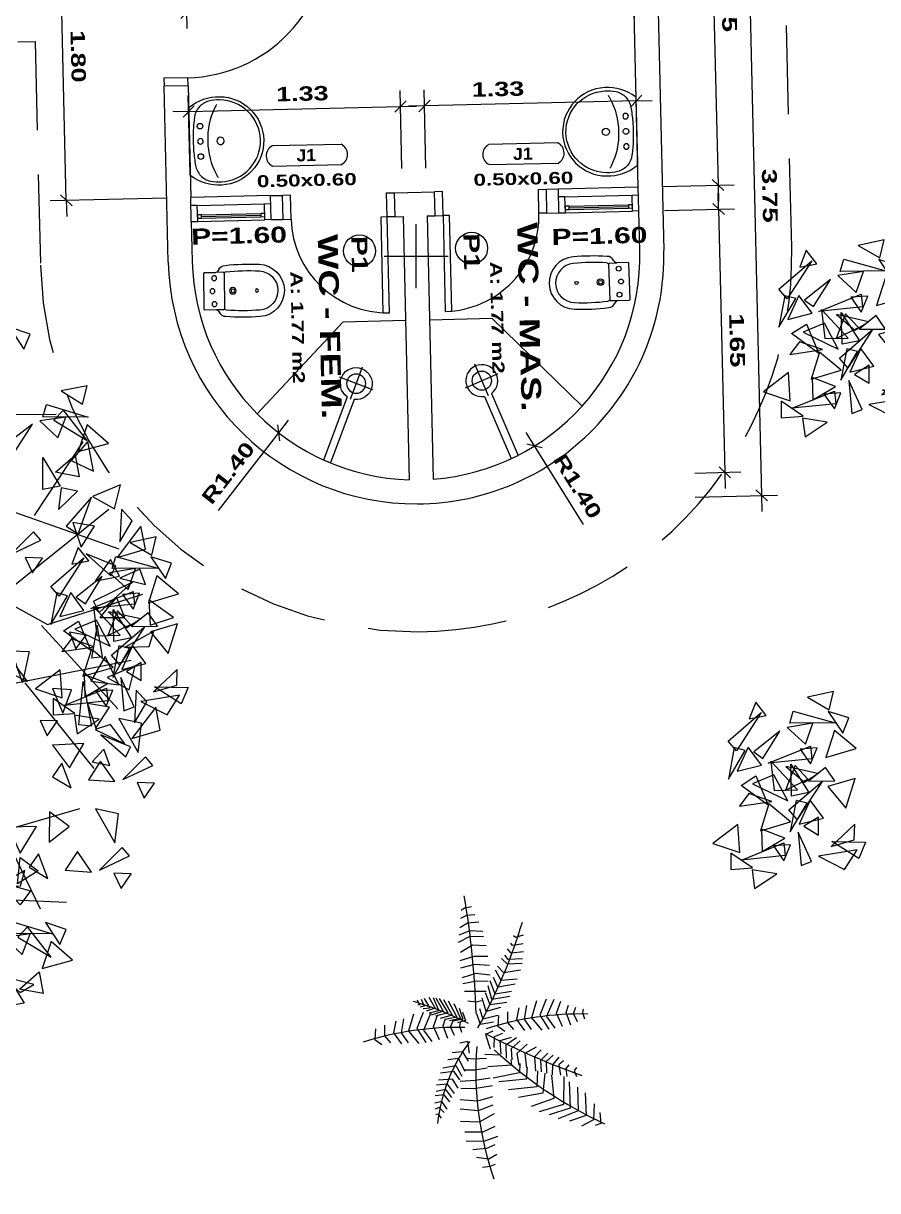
# Model space of a CAD drawing. Extents: x 346 to 515, y 162 to 297.
# Drawn here: x 477.86 to 483.2, y 208.13 to 215.43 of the extents above; entities that cross this region are included whole.
import ezdxf
from ezdxf.enums import TextEntityAlignment as Align

# ---------------------------------------------------------------- set-up
doc = ezdxf.new("R2010")
doc.units = 0
doc.header["$LTSCALE"] = 35
doc.linetypes.add('HIDDEN2', pattern=[4.7625, 3.175, -1.5875])
doc.layers.get('0').update_dxf_attribs({"linetype": 'CONTINUOUS'})
doc.layers.get('DEFPOINTS').update_dxf_attribs({"color": 2, "linetype": 'CONTINUOUS'})
for name, color, linetype in [('COBERTURA', 13, 'HIDDEN2'), ('COTA', 13, 'CONTINUOUS'), ('COTAS_100', 13, 'CONTINUOUS'), ('EQUIP', 7, 'CONTINUOUS'), ('EQUIP_I', 13, 'CONTINUOUS'), ('ESPECARQ', 2, 'CONTINUOUS'), ('ESQUADRIA', 2, 'CONTINUOUS'), ('HACHURA', 13, 'CONTINUOUS'), ('L_DECA', 7, 'CONTINUOUS'), ('MOBIL_I', 10, 'CONTINUOUS'), ('PAREDE', 6, 'CONTINUOUS'), ('UNIDADE', 4, 'CONTINUOUS'), ('VEGET', 96, 'CONTINUOUS'), ('VIDRO', 5, 'CONTINUOUS')]:
    doc.layers.add(name, color=color, linetype=linetype)
doc.styles.add('REGUA100', font='cityb___.ttf', dxfattribs={"width": 1.4})
doc.styles.add('REGUA60', font='cityb___.ttf', dxfattribs={"width": 1.4})
doc.styles.add('REGUA80', font='cityb___.ttf', dxfattribs={"width": 1.4})
doc.dimstyles.get("Standard").update_dxf_attribs({"dimtxt": 0.18, "dimasz": 0.18, "dimexe": 0.18, "dimexo": 0.0625, "dimgap": 0.09, "dimtad": 0, "dimtih": 1, "dimtoh": 1, "dimdec": 4, "dimzin": 0, "dimdsep": 46, "dimtxsty": 'Standard', "dimcen": 0.09, "dimadec": 0, "dimazin": 0, "dimtfac": 1, "dimtdec": 4, "dimtofl": 0, "dimtmove": 0, "dimatfit": 3, "dimfxl": 1, "dimtolj": 1, "dimtzin": 0, "dimarcsym": 0})

# ---------------------------------------------------------------- blocks, each defined once
blk = doc.blocks.new('COTATR')
at = {"color": 6}
blk.add_line((-70.7, -70.7), (70.7, 70.7), dxfattribs=at)
at = {"color": 0, "linetype": 'ByBlock'}
blk.add_line((0, 0), (200, 0), dxfattribs=at)
blk = doc.blocks.new('*D36')
at = {"color": 0, "linetype": 'ByBlock'}
blk.add_line((479.2284, 241.0492), (479.5051, 244.0187), dxfattribs=at)
at = {"layer": 'DEFPOINTS', "color": 0, "linetype": 'ByBlock'}
for p in [(479.5051, 244.0187), (474.1951, 187.0151)]:
    blk.add_point(p, dxfattribs=at)
at = {"color": 0, "linetype": 'ByBlock', "xscale": 0.001, "yscale": 0.001, "zscale": 0.001, "rotation": 84.67818173517274}
blk.add_blockref('COTATR', (479.5051, 244.0187), dxfattribs=at)
at = {"color": 2, "linetype": 'ByBlock', "insert": (479.0926, 241.6448), "char_height": 0.185, "attachment_point": 5, "rotation": 84.67818, "style": 'REGUA60'}
blk.add_mtext('\\A1;R57.25', dxfattribs=at)
blk = doc.blocks.new('VGARB__2')
for points in [[(-10.8, 26.09), (-15.87, 45.05), (-27.57, 31.77)], [(21.37, 37.69), (2.79, 43.98), (7.36, 26.88)], [(52.95, 45.11), (41.93, 28.57), (42.8, 49.53)], [(50.93, 19.87), (59.72, 36.03), (47.55, 44.14)], [(-39.56, 28.11), (-25.72, 37.06), (-35.17, 41.02)], [(45.11, 27.96), (41.3, 42.57), (31.35, 43.11)], [(-48.72, 15.5), (-40.53, 28.78), (-51.93, 31.77)], [(-40.24, 6.25), (-32.34, 32.44), (-32.64, 3.93)], [(3.76, 14.88), (3.98, 31.36), (-4.56, 25.69)], [(21.57, 2.19), (4.15, 23.28), (27.71, 7.23)], [(30.55, 8.39), (27.11, 23.56), (15.77, 15.54)], [(-30.1, 2.22), (-19.38, 13.48), (-32.34, 18.48)], [(-10.19, 17.22), (-8.05, -10.05), (-18.11, 16.62)], [(-6.98, 16.3), (-16.89, 20.68), (-16.37, 10.02)], [(12.88, 3.93), (-7, 3.93), (10.93, 14.83)], [(-5.74, 0.95), (4.3, 12.22), (-0.76, 20.8)], [(26.42, 20.58), (32.01, 11.31), (37.71, 20.33)], [(56.4, 8.97), (54.06, 15.56), (35.64, 7.69)], [(-9.24, -8.38), (9.08, -6.74), (9.08, 7.89)], [(9.17, 0.26), (2.66, 14.44), (-6.15, 6.61)], [(17.65, 13.57), (15.77, 6.83), (35.37, 2.69)], [(15.85, 1.5), (-0.63, -6.67), (4.67, -20.3)], [(34.17, -15.97), (29.11, 2.98), (17.41, -10.3)], [(53.25, -1.82), (43.34, 2.56), (43.86, -8.09)], [(-15.29, -18.97), (-11.1, -13.38), (-27.86, -2.41)], [(39.13, -0.81), (33.23, -15.2), (47.12, -15.16)], [(50.04, -0.89), (52.18, -28.17), (42.12, -1.49)], [(61.3, -6.45), (58.48, -21.79), (70.19, -20.44)], [(-35.98, -21.36), (-37.83, -10.69), (-46.41, -17.03)], [(-22.43, -34.79), (-39.85, -13.7), (-16.29, -29.75)], [(-3.48, -29.56), (-6.91, -14.39), (-18.26, -22.41)], [(-0.3, -17.99), (18.23, -10.78), (5.46, -27.44)], [(15.96, -8.46), (10.69, -22.6), (18.53, -28.76)], [(57.33, -21.52), (47.68, -34.88), (57.92, -35.14)], [(-16.38, -24.38), (-18.26, -31.12), (1.34, -35.27)], [(29.8, -30.06), (41.39, -45.89), (47.48, -29.27)]]:
    blk.add_lwpolyline(points, close=True)
blk = doc.blocks.new('VGPALB_2')
at = {"color": 0}
for p, q in [((112.3, 152.9), (126.1, 153.8)), ((126.1, 153.8), (128.6, 146.8)), ((-13, 134.6), (-17.5, 135.6)), ((-5, 136.9), (-13, 134.6)), ((87.1, 135.3), (115.6, 135.8)), ((101.4, 145.9), (121.5, 144.6)), ((115.6, 135.8), (122.3, 114.7)), ((121.5, 144.6), (129, 129.6)), ((-13.9, 113.6), (-23, 116.9)), ((-12.5, 122.7), (-20, 126.1)), ((2.2, 119.2), (-13.9, 113.6)), ((-1.6, 127.8), (-12.5, 122.7)), ((55.3, 125.2), (59.5, 122.1)), ((59.5, 122.1), (66.6, 124.8)), ((80, 125.7), (109.8, 125.7)), ((109.8, 125.7), (119, 100.6)), ((-13.4, 101.8), (-28, 107.3)), ((3.7, 108.7), (-13.4, 101.8)), ((41.9, 103.2), (51.1, 94.9)), ((46.5, 109), (51.5, 103.2)), ((51.5, 103.2), (64.5, 104.6)), ((51.9, 115.6), (56.1, 111.6)), ((56.1, 111.6), (66.2, 112.5)), ((66.2, 109), (101.4, 107.6)), ((72.9, 115.6), (106, 116)), ((101.4, 107.6), (109.8, 76.9)), ((106, 116), (113.9, 89.6)), ((-31, 88.9), (-11.4, 80.9)), ((-30.5, 98.6), (-9.2, 88.9)), ((-11.4, 80.9), (6.5, 91.7)), ((-9.2, 88.9), (5.4, 99.1)), ((36.4, 89.6), (45.6, 80.4)), ((39.4, 96.2), (46.9, 87.4)), ((51.1, 94.9), (63.7, 94.4)), ((64.1, 93.6), (93.4, 95.8)), ((93.4, 95.8), (102.6, 67.2)), ((-29.4, 76.9), (-8.2, 70)), ((-8.2, 70), (7.6, 82.6)), ((28.5, 75.1), (36.4, 61)), ((32.2, 81.2), (40.6, 72.9)), ((40.6, 72.9), (58.6, 73.8)), ((45.6, 80.4), (59.9, 80.8)), ((46.9, 87.4), (61.6, 87.4)), ((58.2, 76), (78.3, 74.7)), ((61.6, 85.2), (86.3, 82.1)), ((78.3, 74.7), (81.3, 39.5)), ((86.3, 82.1), (91.3, 51.8)), ((-112, 62.1), (-109, 52.7)), ((-100.9, 62.1), (-99.4, 48.4)), ((-91, 62.1), (-89.5, 46.8)), ((-82.3, 60.6), (-81.7, 42.6)), ((-76.4, 60.3), (-75.8, 41.7)), ((-23.9, 64.3), (-6.5, 60.9)), ((-6.5, 60.9), (6.5, 69.4)), ((-6.5, 51.2), (7.6, 60.9)), ((24.7, 64.1), (36, 50.9)), ((36.4, 61), (54.4, 62.3)), ((54, 63.2), (68.3, 61.9)), ((68.3, 61.9), (70.8, 27.6)), ((-109, 52.7), (-111.4, 50.2)), ((-99.4, 48.4), (-102.3, 46.6)), ((-89.5, 46.8), (-95.3, 42.3)), ((-68, 57.9), (-65.1, 36.8)), ((-56.9, 53.6), (-55.7, 33.4)), ((-50.8, 50.8), (-47.6, 29.1)), ((-41.5, 45.9), (-38.8, 25.5)), ((-21.2, 54.6), (-6.5, 51.2)), ((-2.9, 40), (6, 47.2)), ((15.9, 44.3), (19.7, 29.8)), ((16.3, 50.9), (25.1, 37.3)), ((20.5, 55.3), (30.1, 43.9)), ((30.1, 43.9), (44, 44.3)), ((36, 50.9), (50.7, 53.1)), ((44, 43), (50.3, 43.9)), ((48.6, 54.4), (60.3, 53.6)), ((50.3, 43.9), (51.9, 14)), ((60.3, 53.6), (66.2, 20.6)), ((-81.7, 42.6), (-87.5, 38.6)), ((-75.8, 41.7), (-83.4, 34.6)), ((-65.1, 36.8), (-73.8, 29.4)), ((-55.7, 33.4), (-68.8, 26.7)), ((-35.4, 43.8), (-32.4, 21.2)), ((-28.1, 39.8), (-25.5, 19)), ((-22, 31.9), (-17.3, 13.8)), ((-16.3, 40.3), (-2.9, 40)), ((1.1, 27.8), (7.6, 36.3)), ((10.4, 33.3), (14.6, 22.8)), ((19.7, 29.8), (36.4, 30.7)), ((25.1, 37.3), (41.4, 37.3)), ((37.7, 30.2), (36.4, 10.9)), ((-99.7, 15.7), (-100.9, -1.4)), ((-86, 17.5), (-86.6, 0.1)), ((-74.7, 19.3), (-76.4, 0.7)), ((-62.7, 19.6), (-65.4, 1.9)), ((-47.6, 29.1), (-59.8, 23.9)), ((-54.9, 16.9), (-55.7, 2.8)), ((-38.8, 25.5), (-55.5, 19.6)), ((-32.4, 21.2), (-49.3, 16.9)), ((-25.5, 19), (-40.9, 13.5)), ((-8.3, 9.3), (-12.6, 28.2)), ((-12, 28.9), (1.1, 27.8)), ((-1.6, 5.9), (-4.2, 22.4)), ((7.2, 21.5), (11.2, 12)), ((11.2, 12), (29.3, 17.5)), ((14.6, 22.8), (28, 22.3)), ((66.2, 16.6), (68.7, -1.9)), ((75.8, 19.3), (79.2, -4.1)), ((89.6, 19.3), (94.7, 0.3)), ((100.1, 19.3), (106.8, 0.8)), ((111, 20.6), (120.7, 1.7)), ((126.9, 21), (133.6, 6.1)), ((139.5, 24.1), (145, 6.9)), ((149.6, 20.6), (154.2, 10)), ((161.7, 22.8), (167.6, 12.7)), ((174.3, 20.6), (176.8, 14)), ((-138.7, 2.2), (-138.2, -7.9)), ((-129.4, 7.1), (-128.6, -7.2)), ((-117.5, 12), (-118.9, -4.5)), ((-110.8, 12.6), (-111.7, -4.5)), ((-86.6, 0.1), (-81.4, -17.6)), ((-76.4, 0.7), (-72.4, -17)), ((-65.4, 1.9), (-60.4, -15.2)), ((-55.7, 2.8), (-52.5, -14.6)), ((-42.9, 2.5), (-43.2, -12.8)), ((-42.4, 14.2), (-42.9, 2.5)), ((-17.3, 13.8), (-34.2, 9)), ((-30.7, 8.3), (-29.5, 1.3)), ((-29.5, 1.3), (-30.7, -8.8)), ((-21.4, 5.6), (-8.3, 9.3)), ((-15, 1.6), (-1.6, 5.9)), ((41.4, 12.7), (41.9, -4.1)), ((53.6, 13.1), (55.7, -2.3)), ((94.7, 0.3), (92.2, -21.6)), ((106.8, 0.8), (103.9, -21.6)), ((120.7, 1.7), (119.4, -21.6)), ((133.6, 6.1), (132.8, -16.4)), ((145, 6.9), (144.1, -15)), ((154.2, 10), (155.4, -7.1)), ((167.6, 12.7), (165.1, -2.7)), ((176.8, 14), (177.6, 4.7)), ((-148.7, -1.7), (-147.5, -10.3)), ((-147.5, -10.3), (-144.6, -14.6)), ((-138.2, -7.9), (-134.7, -15.5)), ((-128.6, -7.2), (-123, -16.7)), ((-118.9, -4.5), (-113.7, -18.3)), ((-111.7, -4.5), (-104.4, -19.2)), ((-100.9, -1.4), (-91.9, -16.7)), ((-17.4, -15.8), (-6.7, -12.5)), ((-6.7, -12.5), (-4.2, -22.6)), ((34.3, -8.2), (19.4, -10.3)), ((19.4, -10.3), (21.4, -20.1)), ((32.2, -17), (44.1, -10.4)), ((41.9, -4.1), (41, -11.5)), ((55.7, -2.3), (55.3, -14.6)), ((68.7, -1.9), (69.5, -20.8)), ((79.2, -4.1), (78.3, -20.3)), ((-33.8, -39.4), (-13.7, -29.1)), ((-31.7, -33.6), (-11.3, -23.3)), ((-28.3, -26.7), (-9.6, -18.8)), ((-22.2, -19.8), (-8.7, -15.5)), ((-13.7, -29.1), (-10.1, -43.9)), ((-11.3, -23.3), (-8.5, -37.6)), ((-9.6, -18.8), (-6.7, -32.5)), ((-8.7, -15.5), (-6.2, -28.4)), ((0.6, -31.5), (-6.9, -28)), ((0.2, -19.6), (-4.4, -18.6)), ((8.1, -17.3), (0.2, -19.6)), ((11.5, -26.4), (0.6, -31.5)), ((32.5, -17.7), (33.2, -29.9)), ((40.2, -22.6), (56.6, -14.9)), ((41.4, -35.5), (40.2, -22.6)), ((49.4, -26), (62.7, -18.8)), ((51.8, -42.1), (49.4, -26)), ((56.2, -28.9), (67.4, -21.5)), ((57.9, -45.2), (56.2, -28.9)), ((77.5, -23.4), (66.2, -30.5)), ((84.2, -28.2), (72.5, -36.6)), ((-36, -49), (-19, -40)), ((-35.2, -44.7), (-16.7, -34.2)), ((-19, -40), (-14.4, -55.2)), ((-16.7, -34.2), (-13.1, -49.9)), ((-0.8, -40.6), (-9.9, -37.3)), ((15.3, -35), (-0.8, -40.6)), ((66.2, -30.5), (67, -48)), ((72.5, -36.6), (73.3, -50.7)), ((89.2, -31.8), (79.2, -39.2)), ((79.2, -39.2), (81.3, -51.1)), ((94.7, -34.4), (85.5, -41.4)), ((85.5, -41.4), (86.7, -52.4)), ((103.5, -37.9), (93.8, -44.5)), ((107.7, -41.9), (101.4, -48)), ((-36.9, -57.4), (-22.9, -50.1)), ((-36.3, -52.2), (-19.6, -45.4)), ((-35.4, -63.6), (-23.3, -56.5)), ((-23.3, -56.5), (-22.4, -64.9)), ((-22.9, -50.1), (-19.4, -61.3)), ((-19.6, -45.4), (-17.1, -57.8)), ((-17.3, -55.6), (3.9, -65.3)), ((-0.3, -52.4), (-14.9, -46.9)), ((16.8, -45.5), (-0.3, -52.4)), ((3.9, -65.3), (18.6, -55.1)), ((93.8, -44.5), (95.9, -53.3)), ((101.4, -48), (103.5, -52.9)), ((114.8, -45.4), (109.8, -48.9)), ((109.8, -48.9), (110.6, -52.4)), ((-34.9, -67.3), (-25.8, -63.6)), ((-34.2, -72.2), (-27.9, -69.4)), ((-27.9, -69.4), (-27.4, -71.6)), ((-25.8, -63.6), (-24.6, -68.8)), ((-17.9, -65.3), (1.7, -73.3)), ((1.7, -73.3), (19.6, -62.5)), ((4.9, -84.2), (20.7, -71.6)), ((-16.3, -77.3), (4.9, -84.2)), ((6.6, -93.3), (19.6, -84.7)), ((-10.8, -89.9), (6.6, -93.3)), ((-8.1, -99.6), (6.6, -103)), ((6.6, -103), (20.7, -93.3)), ((-3.2, -113.8), (10.2, -114.2)), ((10.2, -114.2), (19.1, -107)), ((1.1, -125.3), (14.2, -126.4)), ((14.2, -126.4), (20.7, -117.8))]:
    blk.add_line(p, q, dxfattribs=at)
for centre, radius, start, end in [((-356.1, 396.7), 538.2, 315.9636, 333.7318), ((384, 123.6), 395.6, 177.5116, 196.1981), ((-944.9, 526.2), 1084.9, 331.6939, 338.6524), ((-342, -590.2), 686, 59.8381, 71.8484), ((67.3, 408.2), 409.3, 264.2297, 287.7669), ((-10.8, -1015.9), 1016.9, 90.2413, 98.5833), ((341.3, -196.9), 392.2, 151.3416, 162.1709), ((397.1, -30.6), 395.6, 177.5116, 196.1981), ((150.2, 161.4), 213.8, 232.3504, 262.2028)]:
    blk.add_arc(centre, radius, start, end, dxfattribs=at)
blk = doc.blocks.new('VGARV__2')
at = {"color": 0}
for p, q in [((-24.15, 206.58), (-42.99, 266.38)), ((22.47, 135.7), (-1.66, 258.96)), ((-114.57, 128.6), (-71.36, 251.35)), ((-23.43, 202.95), (28.76, 250.75)), ((-40.4, 175.48), (-96.26, 245.08)), ((12.54, 192.43), (66.04, 235.58)), ((-92.24, 198.56), (-138.33, 229)), ((104.34, 181.62), (91.02, 226.93)), ((-155.15, 144.57), (-155.65, 212.14)), ((145.03, 113.46), (149.81, 218.45)), ((-71.56, 120.8), (-24.15, 206.58)), ((24.53, 139.59), (153.91, 202.02))]:
    blk.add_line(p, q, dxfattribs=at)
for points in [[(-23.65, 270.79), (-28.36, 285.5), (-39.44, 270.1)], [(-9.85, 255.2), (-10.23, 270.28), (-19.79, 273.08)], [(47.21, 259.5), (42.08, 277.16), (27.73, 274.35)], [(64.11, 272.51), (58.86, 267.89), (73.02, 253.72)], [(75.3, 273.6), (74.92, 262.77), (84.61, 267.22)], [(-66.04, 250.25), (-71.17, 267.91), (-85.53, 265.1)], [(-53.1, 251.89), (-49.12, 267.89), (-58.72, 264.31)], [(37.39, 261.15), (24.4, 268.84), (16.95, 262.21)], [(56.02, 263.38), (37.75, 265.54), (34.75, 251.22)], [(-75.87, 251.9), (-88.86, 259.58), (-96.3, 252.96)], [(-38.64, 235.47), (-50.79, 259.98), (-31.52, 238.98)], [(16.84, 257.72), (1.87, 261.54), (9.04, 243.98)], [(58.77, 255.6), (52.48, 258.64), (44.93, 240.08)], [(120.74, 257.96), (115.49, 253.34), (129.65, 239.17)], [(131.92, 259.05), (131.54, 248.22), (141.24, 252.67)], [(-96.41, 248.47), (-111.38, 252.29), (-104.21, 234.73)], [(-54.48, 246.35), (-60.78, 249.39), (-68.32, 230.83)], [(-51.16, 236.42), (-54.27, 251.71), (-64.63, 246.09)], [(-28.49, 239.46), (-28.37, 255.01), (-41.25, 249.8)], [(13.68, 251.34), (-3.94, 242.73), (11.34, 233.8)], [(50.68, 254.97), (38.54, 246.01), (41.74, 236.57)], [(74.26, 248.73), (61.46, 239.9), (73.12, 232.35)], [(112.65, 248.83), (94.38, 250.98), (91.38, 236.67)], [(-132.25, 225.83), (-137.32, 244.79), (-149.02, 231.5)], [(-3.19, 234.13), (-3.96, 241.08), (-23.69, 237.62)], [(40.82, 236.99), (27.71, 245.35), (25.29, 231.67)], [(64.13, 245.73), (54.01, 241.86), (61.89, 234.66)], [(-126.6, 221.51), (-119.97, 235.46), (-138.59, 231.8)], [(-80.87, 225.79), (-103.79, 234.11), (-85.51, 218.43)], [(-72.43, 227.74), (-85.55, 236.1), (-87.96, 222.41)], [(38.82, 226.27), (11.6, 228.99), (39.63, 234.18)], [(130.89, 234.18), (118.09, 225.35), (129.75, 217.8)], [(-170.17, 215.24), (-161.98, 228.52), (-173.38, 231.5)], [(-161.69, 205.99), (-153.79, 232.18), (-154.09, 203.67)], [(-151.84, 210.61), (-139.27, 231.5), (-158.18, 216.58)], [(-130.11, 223.89), (-116.46, 226.51), (-119.29, 211.58)], [(-8.72, 224.35), (-17.37, 230.87), (-19.29, 220.37)], [(50.48, 229.32), (51.55, 209.73), (65.72, 220.33)], [(-96.02, 213.49), (-107.47, 225.35), (-109.54, 215.31)], [(31.37, 216.17), (16.76, 221.65), (16.02, 209.89)], [(78.2, 221.45), (62.82, 215.53), (71.26, 209.71)], [(102.46, 220.17), (93.11, 207.87), (112.08, 207.63)], [(191.14, 203.37), (186.07, 222.33), (174.37, 209.04)], [(-151.55, 201.96), (-140.83, 213.22), (-153.79, 218.22)], [(-108.57, 203.67), (-128.45, 203.67), (-110.52, 214.57)], [(36.31, 212.86), (35.93, 202.03), (45.63, 206.48)], [(162.38, 205.39), (176.22, 214.34), (166.77, 218.3)], [(134.83, 206.9), (119.45, 200.97), (127.89, 195.16)], [(161.7, 183.52), (169.6, 209.72), (169.3, 181.21)], [(171.54, 188.15), (184.12, 209.04), (165.21, 194.12)], [(-136.74, 180.76), (-132.55, 186.36), (-149.31, 197.33)], [(-76.82, 202.52), (-82.07, 197.9), (-67.92, 183.73)], [(-65.64, 203.6), (-66.02, 192.78), (-56.32, 197.23)], [(118.97, 189.49), (102.31, 199.85), (102.86, 182.17)], [(121.86, 189.54), (130.03, 200.78), (138.17, 187.96)], [(193.28, 201.43), (206.92, 204.05), (204.1, 189.12)], [(196.2, 178.23), (206.24, 189.49), (201.17, 198.08)], [(-210.13, 182.93), (-196.29, 191.88), (-205.74, 195.84)], [(-7.14, 195.13), (12.32, 191.05), (-7.47, 184.07)], [(11.69, 194.23), (-0.45, 185.27), (2.75, 175.83)], [(139.86, 174.61), (139.48, 189.69), (129.92, 192.49)], [(151.4, 189.52), (136.9, 175.92), (142.53, 196.13)], [(171.84, 179.5), (182.56, 190.76), (169.6, 195.76)], [(214.82, 181.21), (194.94, 181.21), (212.87, 192.11)]]:
    blk.add_lwpolyline(points, close=True, dxfattribs=at)
blk = doc.blocks.new('*D123')
at = {"color": 0, "linetype": 'ByBlock'}
for p, q in [((481.6646, 216.0588), (481.6786, 215.4668)), ((478.8689, 215.8429), (478.8793, 215.4008)), ((481.6757, 215.5667), (478.8775, 215.5008))]:
    blk.add_line(p, q, dxfattribs=at)
at = {"layer": 'DEFPOINTS', "color": 0, "linetype": 'ByBlock'}
for p in [(481.6611, 216.2088), (478.8654, 215.9928), (478.877, 215.5008)]:
    blk.add_point(p, dxfattribs=at)
at = {"color": 0, "linetype": 'ByBlock', "xscale": 0.0005, "yscale": 0.0005, "zscale": 0.0005}
for p, rotation in [((481.6762, 215.5667), 1.349902997214087), ((478.877, 215.5008), 181.3499029972141)]:
    blk.add_blockref('COTATR', p, dxfattribs=dict(at, rotation=rotation))
at = {"color": 2, "linetype": 'ByBlock', "insert": (480.2743, 215.6303), "char_height": 0.0925, "attachment_point": 5, "rotation": 1.3499, "style": 'REGUA60'}
blk.add_mtext('\\A1;2.80', dxfattribs=at)
blk = doc.blocks.new('*D195')
at = {"color": 0, "linetype": 'ByBlock'}
for p, q in [((479.7285, 221.6148), (479.7285, 222.0148)), ((479.5285, 221.8148), (479.9285, 221.8148)), ((470.85, 208.8552), (471.816, 210.2652))]:
    blk.add_line(p, q, dxfattribs=at)
at = {"layer": 'DEFPOINTS', "color": 0, "linetype": 'ByBlock'}
for p in [(479.7285, 221.8148), (471.816, 210.2652)]:
    blk.add_point(p, dxfattribs=at)
at = {"color": 0, "linetype": 'ByBlock', "xscale": 0.0005, "yscale": 0.0005, "zscale": 0.0005, "rotation": 55.58548233269543}
blk.add_blockref('COTATR', (471.816, 210.2652), dxfattribs=at)
at = {"color": 2, "linetype": 'ByBlock', "insert": (470.9333, 209.1481), "char_height": 0.0925, "attachment_point": 5, "rotation": 55.58548, "style": 'REGUA60'}
blk.add_mtext('\\A1;R14.00', dxfattribs=at)
blk = doc.blocks.new('*D197')
at = {"color": 0, "linetype": 'ByBlock'}
for p, q in [((479.8601, 221.7429), (480.7768, 221.242)), ((480.6888, 221.2895), (473.9769, 209.0045)), ((473.1477, 209.457), (474.0644, 208.9561))]:
    blk.add_line(p, q, dxfattribs=at)
at = {"layer": 'DEFPOINTS', "color": 0, "linetype": 'ByBlock'}
for p in [(479.7285, 221.8148), (473.016, 209.5289), (473.9767, 209.004)]:
    blk.add_point(p, dxfattribs=at)
at = {"color": 0, "linetype": 'ByBlock', "xscale": 0.0005, "yscale": 0.0005, "zscale": 0.0005}
for p, rotation in [((480.6891, 221.2899), 61.34990299721379), ((473.9767, 209.004), 241.3499029972139)]:
    blk.add_blockref('COTATR', p, dxfattribs=dict(at, rotation=rotation))
at = {"color": 2, "linetype": 'ByBlock', "insert": (477.2479, 215.1934), "char_height": 0.0925, "attachment_point": 5, "rotation": 61.3499, "style": 'REGUA60'}
blk.add_mtext('\\A1;14.00', dxfattribs=at)
blk = doc.blocks.new('*D198')
at = {"color": 0, "linetype": 'ByBlock'}
for p, q in [((481.9504, 216.6657), (482.2494, 216.6727)), ((482.1494, 216.6699), (482.2024, 214.4215)), ((481.8534, 214.4128), (482.3024, 214.4234))]:
    blk.add_line(p, q, dxfattribs=at)
at = {"layer": 'DEFPOINTS', "color": 0, "linetype": 'ByBlock'}
for p in [(481.8004, 216.6622), (481.7035, 214.4093), (482.2024, 214.421)]:
    blk.add_point(p, dxfattribs=at)
at = {"color": 0, "linetype": 'ByBlock', "xscale": 0.0005, "yscale": 0.0005, "zscale": 0.0005}
for p, rotation in [((482.1494, 216.6704), 91.34990299721404), ((482.2024, 214.421), 271.349902997214)]:
    blk.add_blockref('COTATR', p, dxfattribs=dict(at, rotation=rotation))
at = {"color": 2, "linetype": 'ByBlock', "insert": (482.2711, 215.5479), "char_height": 0.0925, "attachment_point": 5, "rotation": 271.3499, "style": 'REGUA60'}
blk.add_mtext('\\A1;2.25', dxfattribs=at)
blk = doc.blocks.new('*D199')
at = {"color": 0, "linetype": 'ByBlock'}
for p, q in [((481.867, 214.2631), (482.3059, 214.2734)), ((482.206, 214.2706), (482.2448, 212.624)), ((482.0563, 212.6191), (482.3448, 212.6259))]:
    blk.add_line(p, q, dxfattribs=at)
at = {"layer": 'DEFPOINTS', "color": 0, "linetype": 'ByBlock'}
for p in [(481.7171, 214.2595), (481.9063, 212.6155), (482.2448, 212.6235)]:
    blk.add_point(p, dxfattribs=at)
at = {"color": 0, "linetype": 'ByBlock', "xscale": 0.0005, "yscale": 0.0005, "zscale": 0.0005}
for p, rotation in [((482.206, 214.2711), 91.34990299721404), ((482.2448, 212.6235), 271.349902997214)]:
    blk.add_blockref('COTATR', p, dxfattribs=dict(at, rotation=rotation))
at = {"color": 2, "linetype": 'ByBlock', "insert": (482.3208, 213.4495), "char_height": 0.0925, "attachment_point": 5, "rotation": 271.3499, "style": 'REGUA60'}
blk.add_mtext('\\A1;1.65', dxfattribs=at)
blk = doc.blocks.new('*D200')
at = {"color": 0, "linetype": 'ByBlock'}
for p, q in [((481.961, 216.2158), (482.486, 216.2282)), ((482.3861, 216.2253), (482.4744, 212.4794)), ((482.0598, 212.4691), (482.5743, 212.4812))]:
    blk.add_line(p, q, dxfattribs=at)
at = {"layer": 'DEFPOINTS', "color": 0, "linetype": 'ByBlock'}
for p in [(481.811, 216.2123), (481.9099, 212.4656), (482.4744, 212.4789)]:
    blk.add_point(p, dxfattribs=at)
at = {"color": 0, "linetype": 'ByBlock', "xscale": 0.0005, "yscale": 0.0005, "zscale": 0.0005}
for p, rotation in [((482.3861, 216.2258), 91.34990299721404), ((482.4744, 212.4789), 271.349902997214)]:
    blk.add_blockref('COTATR', p, dxfattribs=dict(at, rotation=rotation))
at = {"color": 2, "linetype": 'ByBlock', "insert": (482.5254, 214.3546), "char_height": 0.0925, "attachment_point": 5, "rotation": 271.3499, "style": 'REGUA60'}
blk.add_mtext('\\A1;3.75', dxfattribs=at)
blk = doc.blocks.new('DEV07')
at = {"layer": 'L_DECA'}
for p, q in [((12.2, -7.5), (-12.2, -7.5)), ((-12.7, -8), (-12.7, -15.66)), ((12.7, -15.66), (12.7, -8))]:
    blk.add_line(p, q, dxfattribs=at)
at = {"layer": 'L_DECA', "color": 1}
blk.add_line((-12.13, -21.27), (12.13, -21.27), dxfattribs=at)
at = {"layer": 'L_DECA', "color": 7}
for points in [[(-12.13, -21.27), (-12.13, -21.27), (-12.28, -21.24), (-12.49, -21.17), (-12.63, -20.95), (-12.7, -20.74), (-12.7, -20.6), (-12.7, -15.66)], [(12.13, -21.27), (12.13, -21.27), (12.28, -21.24), (12.42, -21.17), (12.56, -20.95), (12.63, -20.74), (12.7, -20.6), (12.7, -15.66)], [(-12.99, -22.47), (-12.99, -22.47), (-12.84, -21.98), (-12.56, -21.55), (-12.13, -21.27)], [(12.99, -22.47), (12.99, -22.47), (12.84, -21.98), (12.56, -21.55), (12.13, -21.27)]]:
    blk.add_lwpolyline(points, dxfattribs=at)
at = {"layer": 'L_DECA', "color": 1, "linetype": 'Continuous'}
for centre, radius in [((-8.83, -14.52), 1.67), ((0, -13.27), 1.67), ((8.83, -14.52), 1.67), ((0, -43.42), 1.11)]:
    blk.add_circle(centre, radius, dxfattribs=at)
at = {"layer": 'L_DECA', "color": 1}
for radius in [2.25, 1.23]:
    blk.add_circle((0, -27.08), radius, dxfattribs=at)
at = {"layer": 'L_DECA'}
for centre, radius, start, end in [((-12.2, -8), 0.5, 90, 180), ((12.2, -8), 0.5, 0, 90), ((-15.99, -14.67), 3.44, 294.88501, 343.28623), ((15.99, -14.67), 3.44, 196.71377, 245.11499), ((137.12, -36.1), 155.13, 174.85424, 183.3547), ((-12.48, -22.24), 4.9, 114.88501, 179.45791), ((129.68, -35.61), 143.27, 174.73805, 183.82963), ((-129.68, -35.61), 143.27, 356.17037, 5.26195), ((12.48, -22.24), 4.9, 0.54209, 65.11499), ((-137.12, -36.1), 155.13, 356.6453, 5.14576), ((0, -44.23), 17.77, 183.07295, 356.92705), ((0, -44.3), 13.3, 183.79722, 356.20278)]:
    blk.add_arc(centre, radius, start, end, dxfattribs=at)
blk = doc.blocks.new('SACHS__2')
at = {"layer": 'EQUIP', "color": 0, "linetype": 'ByBlock'}
for p, q in [((42.29, 2.4), (0, 2.4)), ((0, 2.4), (0, -2.4)), ((42.29, -2.4), (0, -2.4))]:
    blk.add_line(p, q, dxfattribs=at)
blk.add_arc((52, 0), 10, 193.88654, 166.11346, dxfattribs=at)
at = {"layer": 'EQUIP_I'}
for p, q in [((52, 11.2), (52, -11.2)), ((41.6, 0), (63.2, 0))]:
    blk.add_line(p, q, dxfattribs=at)
blk.add_circle((52, 0), 6, dxfattribs=at)
blk = doc.blocks.new('*D203')
at = {"color": 0, "linetype": 'ByBlock'}
for p, q in [((478.7119, 216.1393), (477.9837, 216.1221)), ((478.1261, 214.3255), (478.0837, 216.124)), ((478.7543, 214.3398), (478.0261, 214.3226))]:
    blk.add_line(p, q, dxfattribs=at)
at = {"layer": 'DEFPOINTS', "color": 0, "linetype": 'ByBlock'}
for p in [(478.0837, 216.1245), (478.8619, 216.1428), (478.9043, 214.3433)]:
    blk.add_point(p, dxfattribs=at)
at = {"color": 0, "linetype": 'ByBlock', "xscale": 0.0005, "yscale": 0.0005, "zscale": 0.0005}
for p, rotation in [((478.0837, 216.1245), 91.34990299721404), ((478.1261, 214.325), 271.349902997214)]:
    blk.add_blockref('COTATR', p, dxfattribs=dict(at, rotation=rotation))
at = {"color": 2, "linetype": 'ByBlock', "insert": (478.2002, 215.2269), "char_height": 0.09, "attachment_point": 5, "rotation": 271.3499, "style": 'REGUA60'}
blk.add_mtext('\\A1;1.80', dxfattribs=at)
blk = doc.blocks.new('*D204')
at = {"color": 0, "linetype": 'ByBlock'}
for p, q in [((480.3753, 214.528), (480.3638, 215.0166)), ((481.6999, 214.5592), (481.6884, 215.0478)), ((481.6903, 214.9478), (480.3667, 214.9167))]:
    blk.add_line(p, q, dxfattribs=at)
at = {"layer": 'DEFPOINTS', "color": 0, "linetype": 'ByBlock'}
for p in [(480.3662, 214.9166), (481.7035, 214.4093), (480.3788, 214.378)]:
    blk.add_point(p, dxfattribs=at)
at = {"color": 0, "linetype": 'ByBlock', "xscale": 0.0005, "yscale": 0.0005, "zscale": 0.0005}
for p, rotation in [((481.6908, 214.9479), 1.349902997214087), ((480.3662, 214.9166), 181.3499029972141)]:
    blk.add_blockref('COTATR', p, dxfattribs=dict(at, rotation=rotation))
at = {"color": 2, "linetype": 'ByBlock', "insert": (480.8258, 215.0217), "char_height": 0.09, "attachment_point": 5, "rotation": 1.3499, "style": 'REGUA60'}
blk.add_mtext('\\A1;1.33', dxfattribs=at)
blk = doc.blocks.new('*D205')
at = {"color": 0, "linetype": 'ByBlock'}
for p, q in [((478.9007, 214.4932), (478.8892, 214.9819)), ((480.2254, 214.5245), (480.2138, 215.0131)), ((478.8921, 214.8819), (480.2157, 214.9131))]:
    blk.add_line(p, q, dxfattribs=at)
at = {"layer": 'DEFPOINTS', "color": 0, "linetype": 'ByBlock'}
for p in [(480.2162, 214.9131), (478.9043, 214.3433), (480.2289, 214.3745)]:
    blk.add_point(p, dxfattribs=at)
at = {"color": 0, "linetype": 'ByBlock', "xscale": 0.0005, "yscale": 0.0005, "zscale": 0.0005}
for p, rotation in [((478.8916, 214.8819), 181.3499029972141), ((480.2162, 214.9131), 1.349902997214041)]:
    blk.add_blockref('COTATR', p, dxfattribs=dict(at, rotation=rotation))
at = {"color": 2, "linetype": 'ByBlock', "insert": (479.6021, 214.9929), "char_height": 0.09, "attachment_point": 5, "rotation": 1.3499, "style": 'REGUA60'}
blk.add_mtext('\\A1;1.33', dxfattribs=at)
blk = doc.blocks.new('*D206')
at = {"color": 0, "linetype": 'ByBlock'}
for p, q in [((480.3133, 213.7764), (480.3133, 214.1764)), ((480.1133, 213.9764), (480.5133, 213.9764)), ((479.0773, 212.3855), (479.4544, 212.8708))]:
    blk.add_line(p, q, dxfattribs=at)
at = {"layer": 'DEFPOINTS', "color": 0, "linetype": 'ByBlock'}
for p in [(480.3133, 213.9764), (479.4544, 212.8708)]:
    blk.add_point(p, dxfattribs=at)
at = {"color": 0, "linetype": 'ByBlock', "xscale": 0.0005, "yscale": 0.0005, "zscale": 0.0005, "rotation": 52.15496143751732}
blk.add_blockref('COTATR', (479.4544, 212.8708), dxfattribs=at)
at = {"color": 2, "linetype": 'ByBlock', "insert": (479.1384, 212.6199), "char_height": 0.09, "attachment_point": 5, "rotation": 52.15496, "style": 'REGUA60'}
blk.add_mtext('\\A1;R1.40', dxfattribs=at)
blk = doc.blocks.new('*D207')
at = {"color": 0, "linetype": 'ByBlock'}
for p, q in [((480.3133, 213.7764), (480.3133, 214.1764)), ((480.1133, 213.9764), (480.5133, 213.9764)), ((481.3601, 212.2978), (481.0541, 212.7885))]:
    blk.add_line(p, q, dxfattribs=at)
at = {"layer": 'DEFPOINTS', "color": 0, "linetype": 'ByBlock'}
for p in [(480.3133, 213.9764), (481.0541, 212.7885)]:
    blk.add_point(p, dxfattribs=at)
at = {"color": 0, "linetype": 'ByBlock', "xscale": 0.0005, "yscale": 0.0005, "zscale": 0.0005, "rotation": 121.9492285860548}
blk.add_blockref('COTATR', (481.0541, 212.7885), dxfattribs=at)
at = {"color": 2, "linetype": 'ByBlock', "insert": (481.3234, 212.5373), "char_height": 0.09, "attachment_point": 5, "rotation": 301.94923, "style": 'REGUA60'}
blk.add_mtext('\\A1;R1.40', dxfattribs=at)
blk = doc.blocks.new('INDESQ2')
at = {"color": 0, "linetype": 'ByBlock'}
for p, q in [((4.32, 2.96), (-4.32, 2.96)), ((-4.32, 0.44), (4.32, 0.44))]:
    blk.add_line(p, q, dxfattribs=at)
at = {"color": 0}
for centre, start, end in [((-3.67, 1.7), 117.3654, 242.6346), ((3.67, 1.7), 297.3654, 62.6346)]:
    blk.add_arc(centre, 1.42, start, end, dxfattribs=at)
at = {"style": 'REGUA60', "width": 1.4, "flags": 9}
blk.add_attdef('LOCAL', text='', height=1.5, dxfattribs=at).set_placement((-0.08, -4.35), align=Align.CENTER)
at = {"layer": 'ESPECARQ', "color": 0, "style": 'REGUA60'}
for tag, width, p in [('COD', 1.1, (-0.08, 0.95)), ('DIM', 1.4, (-0.08, -2.17))]:
    blk.add_attdef(tag, text='', height=1.5, dxfattribs=dict(at, width=width)).set_placement(p, align=Align.CENTER)
blk = doc.blocks.new('INDUNI1')
at = {"color": 0, "style": 'REGUA100', "width": 1.4, "flags": 8}
for tag, p in [('NOME1', (0, 0)), ('NOME2', (0, -4.29))]:
    blk.add_attdef(tag, text='', height=2.5, dxfattribs=at).set_placement(p, align=Align.CENTER)
at = {"layer": 'ESPECARQ', "style": 'REGUA60', "width": 1.4}
blk.add_attdef('AREA', text='', height=1.5, dxfattribs=at).set_placement((0, -7.81), align=Align.CENTER)
at = {"layer": 'ESPECARQ', "style": 'REGUA60', "width": 1.4, "flags": 8}
for tag, p in [('PISO', (0, -10.31)), ('REVPAR', (0, -12.81)), ('PEDIR', (0, -15.31))]:
    blk.add_attdef(tag, text='', height=1.5, dxfattribs=at).set_placement(p, align=Align.CENTER)
blk = doc.blocks.new('SAL91CS2')
at = {"layer": 'EQUIP', "color": 0, "linetype": 'ByBlock'}
blk.add_lwpolyline([(-0.01, -46.5, -0.404815), (-27.65, -19.56, -0.176085), (-21.51, -0.39, -0.232056), (-20.71, 0), (0, 0), (20.71, 0, -0.232056), (21.51, -0.39, -0.176085), (27.65, -19.56, -0.404715), (-0.01, -46.5)], format="xyb", dxfattribs=at)
at = {"layer": 'EQUIP_I'}
for points in [[(0, -44.45, 0.404815), (25.6, -19.5, 0.074583), (25, -12.5, 0.158422), (21.3, -6.5, 0.150216), (15, -3.5, 0.021002), (6, -2.5, 0.008328), (0, -2.35, 0.008328), (-6, -2.5, 0.021002), (-15, -3.5, 0.150216), (-21.3, -6.5, 0.158422), (-25, -12.5, 0.074583), (-25.6, -19.5, 0.404815)], [(0, -8.65, 1), (0, -5.15, 1)], [(0, -21.75, 1), (0, -17.25, 1)]]:
    blk.add_lwpolyline(points, format="xyb", close=True, dxfattribs=at)
blk.add_lwpolyline([(22.8, -17.47, 0.040596), (21, -16.5, 0.125199), (0, -11.5, 0.125199), (-21, -16.5, 0.040596), (-22.8, -17.47)], format="xyb", dxfattribs=at)
for centre in [(-9.5, -6.9), (9.5, -6.9)]:
    blk.add_circle(centre, 1.75, dxfattribs=at)

msp = doc.modelspace()

# ---------------------------------------------------------------- linework, layer by layer
at = {"layer": 'COBERTURA', "ltscale": 0.005}
for points in [[(482.66264, 214.03174), (482.3406, 227.69794), (485.17649, 227.76477), (485.97626, 227.78362), (485.76, 236.96107), (484.50078, 236.9314)], [(476.15754, 215.27884), (477.93096, 215.32063), (477.96394, 213.92102)]]:
    msp.add_lwpolyline(points, dxfattribs=at)
for centre, radius, start, end in [((479.72847, 221.81478), 15, 91.349903, 245.172457), ((480.31329, 213.97638), 2.35, 270.317778, 1.349903), ((480.31329, 213.97638), 2.35, 181.349903, 270.317778)]:
    msp.add_arc(centre, radius, start, end, dxfattribs=at)
at = {"layer": 'EQUIP_I'}
for p, q in [((479.85524, 213.56367), (479.32014, 212.98964)), ((480.79028, 213.5857), (481.35182, 213.03752))]:
    msp.add_line(p, q, dxfattribs=at)
at = {"layer": 'ESPECARQ'}
for centre in [(479.9597, 214.00914), (480.66119, 214.02567)]:
    msp.add_circle(centre, 0.1, dxfattribs=at)
at = {"layer": 'ESQUADRIA', "color": 1}
for p, q in [((481.24478, 214.34843), (481.66467, 214.35832)), ((478.94542, 214.29424), (479.36531, 214.30414)), ((481.24714, 214.24846), (481.66702, 214.25835)), ((481.27119, 214.28903), (481.64109, 214.29775)), ((481.27166, 214.26904), (481.64156, 214.27776)), ((478.94778, 214.19427), (479.36766, 214.20417)), ((478.97183, 214.23485), (479.34173, 214.24357)), ((478.9723, 214.21486), (479.3422, 214.22357))]:
    msp.add_line(p, q, dxfattribs=at)
at = {"layer": 'ESQUADRIA'}
for points in [[(478.88776, 215.04309), (478.88659, 215.09308), (478.73663, 215.08955), (478.73781, 215.03956)], [(481.13217, 214.24575), (481.08219, 214.24457), (481.07865, 214.39453), (481.12864, 214.39571)], [(479.48263, 214.20688), (479.53262, 214.20805), (479.52908, 214.35801), (479.4791, 214.35683)], [(480.18244, 214.22337), (480.13245, 214.22219), (480.12892, 214.37215), (480.1789, 214.37333)], [(480.43237, 214.22926), (480.48235, 214.23043), (480.47882, 214.38039), (480.42883, 214.37921)], [(481.20715, 214.24751), (481.24714, 214.24846), (481.24478, 214.34843), (481.20479, 214.34749)], [(481.70701, 214.25929), (481.66702, 214.25835), (481.66467, 214.35832), (481.70466, 214.35926)], [(478.90779, 214.19333), (478.94778, 214.19427), (478.94542, 214.29424), (478.90543, 214.2933)], [(479.40765, 214.20511), (479.36766, 214.20417), (479.36531, 214.30414), (479.40529, 214.30508)]]:
    msp.add_lwpolyline(points, dxfattribs=at)
for points in [[(481.24667, 214.26845), (481.27166, 214.26904), (481.27119, 214.28903), (481.2462, 214.28844)], [(481.66608, 214.29834), (481.64109, 214.29775), (481.64156, 214.27776), (481.66655, 214.27834)], [(478.94731, 214.21427), (478.9723, 214.21486), (478.97183, 214.23485), (478.94684, 214.23426)], [(479.36672, 214.24416), (479.34173, 214.24357), (479.3422, 214.22357), (479.36719, 214.22416)], [(480.14658, 213.62236), (480.13245, 214.22219), (480.09246, 214.22125), (480.10659, 213.62141)], [(480.48235, 214.23043), (480.49649, 213.6306), (480.53648, 213.63154), (480.52234, 214.23138)]]:
    msp.add_lwpolyline(points, close=True, dxfattribs=at)
at = {"layer": 'HACHURA'}
for p, q in [((481.20362, 214.39747), (481.70348, 214.40925)), ((479.40412, 214.35507), (478.90426, 214.34329)), ((480.24778, 213.57292), (479.85524, 213.56367)), ((480.79028, 213.5857), (480.39773, 213.57645))]:
    msp.add_line(p, q, dxfattribs=at)
at = {"layer": 'MOBIL_I'}
for centre, radius, start, end in [((478.86538, 215.99283), 0.9, 271.349903, 1.349903), ((480.13245, 214.22219), 0.6, 181.349903, 271.349903), ((480.48235, 214.23043), 0.6, 271.349903, 1.349903)]:
    msp.add_arc(centre, radius, start, end, dxfattribs=at)
at = {"layer": 'PAREDE'}
for p, q in [((481.70348, 214.40925), (481.66107, 216.20875)), ((481.81103, 216.21229), (481.86286, 214.0129)), ((478.88776, 215.04309), (478.73781, 215.03956)), ((478.76372, 213.93987), (478.73781, 215.03956)), ((481.12864, 214.39571), (481.20362, 214.39747)), ((481.13217, 214.24575), (481.12864, 214.39571)), ((481.20715, 214.24751), (481.20362, 214.39747)), ((481.70701, 214.25929), (481.70348, 214.40925)), ((478.90779, 214.19333), (478.90426, 214.34329)), ((479.40412, 214.35507), (479.4791, 214.35683)), ((479.40765, 214.20511), (479.40412, 214.35507)), ((479.48263, 214.20688), (479.4791, 214.35683)), ((480.1789, 214.37333), (480.42883, 214.37921)), ((480.18244, 214.22337), (480.1789, 214.37333)), ((480.43237, 214.22926), (480.42883, 214.37921)), ((481.7129, 214.00936), (481.70701, 214.25929)), ((479.40765, 214.20511), (479.48263, 214.20688)), ((480.18244, 214.22337), (480.23242, 214.22454)), ((480.23242, 214.22454), (480.27124, 212.57701)), ((480.38238, 214.22808), (480.43237, 214.22926)), ((480.38238, 214.22808), (480.4212, 212.58055)), ((481.13217, 214.24575), (481.20715, 214.24751))]:
    msp.add_line(p, q, dxfattribs=at)
for points in [[(478.88776, 215.04309), (478.90426, 214.34329)], [(478.90779, 214.19333), (478.91368, 213.9434)]]:
    msp.add_lwpolyline(points, dxfattribs=at)
for radius, start, end in [(1.55, 270.317778, 1.349903), (1.4, 274.42079, 1.349903), (1.55, 181.349903, 270.317778), (1.4, 181.349903, 268.279016)]:
    msp.add_arc((480.31329, 213.97638), radius, start, end, dxfattribs=at)
at = {"layer": 'VIDRO'}
for p, q in [((481.27143, 214.27904), (481.64132, 214.28775)), ((478.97206, 214.22485), (479.34196, 214.23357))]:
    msp.add_line(p, q, dxfattribs=at)

# ---------------------------------------------------------------- block references
at = {"layer": 'EQUIP'}
for name, p, xscale, yscale, zscale, rotation in [('SAL91CS2', (478.89601, 214.69319), 0.01, 0.01, 0.01, 91.34990299721404), ('SAL91CS2', (481.69523, 214.75915), -0.01, 0.01, 0.01, 271.349902997214), ('DEV07', (481.71734, 213.82116), 0.009226753118143248, 0.009226753118143248, 0.009226753118143248, 271.790000000008), ('DEV07', (478.91811, 213.75519), -0.009226753118143248, 0.009226753118143248, 0.009226753118143248, 90.9098059944201), ('SACHS__2', (479.75609, 212.69204), -0.01, 0.01, 0.01, 249.3947227681857), ('SACHS__2', (480.93037, 212.71971), 0.01, 0.01, 0.01, 113.3050832262424)]:
    msp.add_blockref(name, p, dxfattribs=dict(at, xscale=xscale, yscale=yscale, zscale=zscale, rotation=rotation))
at = {"layer": 'ESPECARQ', "xscale": 0.05, "yscale": 0.05, "zscale": 0.05, "rotation": 1.349902997214041}
for p in [(479.63264, 214.52317), (480.98713, 214.53217)]:
    msp.add_blockref('INDESQ2', p, dxfattribs=at).add_auto_attribs({'COD': 'J1', 'DIM': '0.50x0.60'})
at = {"layer": 'UNIDADE', "xscale": 0.05, "yscale": 0.05, "zscale": 0.05, "rotation": 271.349902997214}
for p, values in [((481.17433, 213.60025), {'NOME2': 'WC - MAS.', 'AREA': 'A: 1.77 m2'}), ((479.92607, 213.53903), {'NOME2': 'WC - FEM.', 'AREA': 'A: 1.77 m2'})]:
    msp.add_blockref('INDUNI1', p, dxfattribs=at).add_auto_attribs(values)
at = {"layer": 'VEGET'}
for name, p, xscale, yscale, zscale, rotation in [('VGARV__2', (475.94187, 211.43097), 0.01, 0.01, 0.01, 270.0000000000081), ('VGARB__2', (482.93531, 213.55298), 0.01, 0.01, 0.01, 271.3499029972129), ('VGARB__2', (478.38202, 211.6937), 0.01, 0.01, 0.01, 271.3499029972129), ('VGARB__2', (482.61884, 210.72593), 0.01, 0.01, 0.01, 271.3499029972129), ('VGPALB_2', (480.68552, 209.16108), 0.005, 0.005, 0.005, 271.3499029972129)]:
    msp.add_blockref(name, p, dxfattribs=dict(at, xscale=xscale, yscale=yscale, zscale=zscale, rotation=rotation))

# ---------------------------------------------------------------- texts
at = {"layer": 'ESPECARQ', "style": 'REGUA80', "width": 1.4}
for s, rotation, p in [('P=1.60', 1.349903, (479.20644, 214.10532)), ('P1', 271.349903, (480.66215, 214.00507)), ('P=1.60', 1.349903, (481.46061, 214.10344)), ('P1', 271.349903, (479.96067, 213.98854))]:
    msp.add_text(s, height=0.1, rotation=rotation, dxfattribs=at).set_placement(p, align=Align.MIDDLE)

# ---------------------------------------------------------------- dimensions: what is measured, and where the dimension line sits
at = {"layer": 'COTA'}
for center, mpoint, override, picture, middle in [((479.72847, 221.81478), (471.81601, 210.26519), {"dimscale": 0.05, "dimtxt": 1.85, "dimasz": 0.01, "dimexe": 2, "dimexo": 3, "dimgap": 0.98, "dimtad": 1, "dimtih": 0, "dimtoh": 0, "dimdec": 2, "dimrnd": 0.005, "dimlunit": 6, "dimtxsty": 'REGUA60', "dimblk": 'COTATR', "dimcen": 4, "dimdle": 4, "dimclrt": 2, "dimaunit": 1}, '*D195', (471.0132, 209.09336)), ((480.31329, 213.97638), (479.45435, 212.87084), {"dimscale": 0.05, "dimtxt": 1.8, "dimasz": 0.01, "dimexe": 2, "dimexo": 3, "dimgap": 0.98, "dimtad": 1, "dimtih": 0, "dimtoh": 0, "dimdec": 2, "dimrnd": 0.005, "dimlunit": 6, "dimtxsty": 'REGUA60', "dimblk": 'COTATR', "dimcen": 4, "dimdle": 4, "dimclrt": 2, "dimaunit": 1}, '*D206', (479.21385, 212.56129)), ((480.31329, 213.97638), (481.05412, 212.78846), {"dimscale": 0.05, "dimtxt": 1.8, "dimasz": 0.01, "dimexe": 2, "dimexo": 3, "dimgap": 0.98, "dimtad": 1, "dimtih": 0, "dimtoh": 0, "dimdec": 2, "dimrnd": 0.005, "dimlunit": 6, "dimtxsty": 'REGUA60', "dimblk": 'COTATR', "dimcen": 4, "dimdle": 4, "dimclrt": 2, "dimaunit": 1}, '*D207', (481.24231, 212.48671))]:
    dim = msp.add_radius_dim(center=center, mpoint=mpoint, dimstyle='Standard', override=override, dxfattribs=at)
    dim.commit()
    dim.dimension.update_dxf_attribs({"geometry": picture, "text_midpoint": middle, "dimtype": 164})
dim = msp.add_aligned_dim(p1=(479.72847, 221.81478), p2=(473.01604, 209.52888), distance=1.09463, dimstyle='Standard', override={"dimscale": 0.05, "dimtxt": 1.85, "dimasz": 0.01, "dimexe": 2, "dimexo": 3, "dimgap": 0.98, "dimtad": 1, "dimtih": 0, "dimtoh": 0, "dimdec": 2, "dimrnd": 0.005, "dimlunit": 6, "dimtxsty": 'REGUA60', "dimblk": 'COTATR', "dimcen": 4, "dimdle": 4, "dimclrt": 2, "dimaunit": 1}, dxfattribs=at)
dim.commit()
dim.dimension.update_dxf_attribs({"geometry": '*D197', "text_midpoint": (477.24791, 215.19341)})
for base, p1, p2, angle, override, picture, middle in [((482.20242, 214.42101), (481.80043, 216.66216), (481.70348, 214.40925), 271.349903, {"dimscale": 0.05, "dimtxt": 1.85, "dimasz": 0.01, "dimexe": 2, "dimexo": 3, "dimgap": 0.98, "dimtad": 1, "dimtih": 0, "dimtoh": 0, "dimdec": 2, "dimrnd": 0.005, "dimlunit": 6, "dimtxsty": 'REGUA60', "dimblk": 'COTATR', "dimcen": 4, "dimdle": 4, "dimclrt": 2, "dimaunit": 1}, '*D198', (482.27114, 215.54794)), ((482.47436, 212.47889), (481.81103, 216.21229), (481.90988, 212.46558), 271.349903, {"dimscale": 0.05, "dimtxt": 1.85, "dimasz": 0.01, "dimexe": 2, "dimexo": 3, "dimgap": 0.98, "dimtad": 1, "dimtih": 0, "dimtoh": 0, "dimdec": 2, "dimrnd": 0.005, "dimlunit": 6, "dimtxsty": 'REGUA60', "dimblk": 'COTATR', "dimcen": 4, "dimdle": 4, "dimclrt": 2, "dimaunit": 1}, '*D200', (482.52544, 214.3546)), ((478.08369, 216.12445), (478.90426, 214.34329), (478.86185, 216.14279), 271.349903, {"dimscale": 0.05, "dimtxt": 1.8, "dimasz": 0.01, "dimexe": 2, "dimexo": 3, "dimgap": 0.98, "dimtad": 1, "dimtih": 0, "dimtoh": 0, "dimdec": 2, "dimrnd": 0.005, "dimlunit": 6, "dimtxsty": 'REGUA60', "dimblk": 'COTATR', "dimcen": 4, "dimdle": 4, "dimclrt": 2, "dimaunit": 1}, '*D203', (478.20016, 215.22695)), ((478.87698, 215.50078), (481.66107, 216.20875), (478.86538, 215.99283), 1.349903, {"dimscale": 0.05, "dimtxt": 1.85, "dimasz": 0.01, "dimexe": 2, "dimexo": 3, "dimgap": 0.98, "dimtad": 1, "dimtih": 0, "dimtoh": 0, "dimdec": 2, "dimlunit": 6, "dimtxsty": 'REGUA60', "dimblk": 'COTATR', "dimcen": 4, "dimdle": 4, "dimclrt": 2, "dimaunit": 1}, '*D123', (480.27432, 215.63031)), ((482.24478, 212.62352), (481.71705, 214.25953), (481.90634, 212.61554), 271.349903, {"dimscale": 0.05, "dimtxt": 1.85, "dimasz": 0.01, "dimexe": 2, "dimexo": 3, "dimgap": 0.98, "dimtad": 1, "dimtih": 0, "dimtoh": 0, "dimdec": 2, "dimrnd": 0.005, "dimlunit": 6, "dimtxsty": 'REGUA60', "dimblk": 'COTATR', "dimcen": 4, "dimdle": 4, "dimclrt": 2, "dimaunit": 1}, '*D199', (482.32082, 213.44953))]:
    dim = msp.add_linear_dim(base=base, p1=p1, p2=p2, angle=angle, dimstyle='Standard', override=override, dxfattribs=at)
    dim.commit()
    dim.dimension.update_dxf_attribs({"geometry": picture, "text_midpoint": middle})
for base, p1, p2, picture, middle in [((480.216196, 214.913107), (478.904255, 214.343288), (480.228888, 214.374503), '*D205', (479.604365, 214.89869)), ((480.3661539, 214.9166409), (481.7034782, 214.4092511), (480.3788459, 214.3780366), '*D204', (480.8280257, 214.9275248))]:
    dim = msp.add_linear_dim(base=base, p1=p1, p2=p2, angle=1.349903, dimstyle='Standard', override={"dimscale": 0.05, "dimtxt": 1.8, "dimasz": 0.01, "dimexe": 2, "dimexo": 3, "dimgap": 0.98, "dimtad": 1, "dimtih": 0, "dimtoh": 0, "dimdec": 2, "dimrnd": 0.005, "dimzin": 8, "dimlunit": 6, "dimtxsty": 'REGUA60', "dimblk": 'COTATR', "dimcen": 4, "dimdle": 4, "dimclrt": 2, "dimaunit": 1}, dxfattribs=at)
    dim.commit()
    dim.dimension.update_dxf_attribs({"geometry": picture, "text_midpoint": middle, "dimtype": 160})
at = {"layer": 'COTAS_100'}
dim = msp.add_radius_dim(center=(474.95115, 187.01506), mpoint=(480.26112, 244.01875), dimstyle='Standard', override={"dimscale": 0.1, "dimtxt": 1.85, "dimasz": 0.01, "dimexe": 2, "dimexo": 3, "dimgap": 0.98, "dimtad": 1, "dimtih": 0, "dimtoh": 0, "dimdec": 2, "dimrnd": 0.01, "dimzin": 8, "dimlunit": 6, "dimtxsty": 'REGUA60', "dimblk": 'COTATR', "dimcen": 4, "dimdle": 4, "dimclrt": 2, "dimaunit": 1}, dxfattribs=at)
dim.commit()
dim.dimension.update_dxf_attribs({"geometry": '*D36', "text_midpoint": (480.03833, 241.6271), "dimtype": 164, "insert": (0.75606, 0)})

doc.saveas('drawing.dxf')
